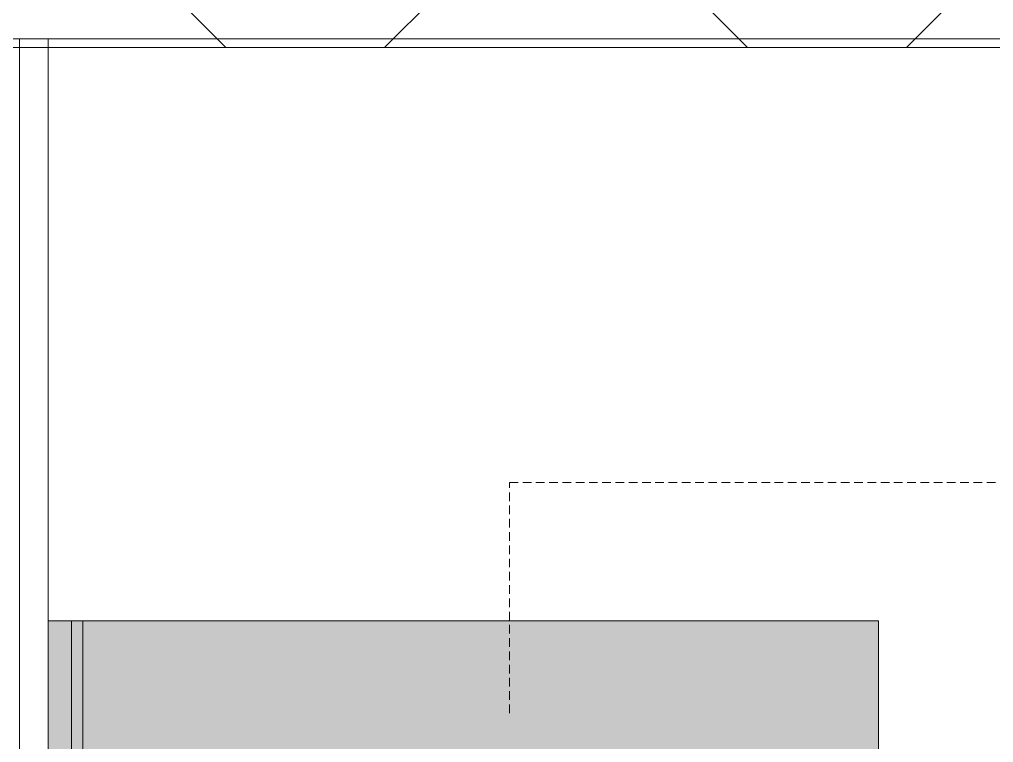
# Model space of a CAD drawing. Header units: inches. Extents: x -4124 to -1807, y 11006 to 12379.
# Drawn here: x -3004.32 to -2983.2, y 11933.93 to 11949.61 of the extents above; entities that cross this region are included whole.
import ezdxf

# ---------------------------------------------------------------- set-up
doc = ezdxf.new("R2010")
doc.units = ezdxf.units.IN
doc.header["$MEASUREMENT"] = 0
doc.linetypes.add('Hidden', pattern=[0.28125, 0.1875, -0.09375])
for name, color, linetype, lineweight in [('0-1', 7, 'Continuous', 5), ('A-WALL', 113, 'Continuous', 18), ('A-WALL-PATT-4', 252, 'Continuous', 9), ('A-WALL-PATT-5', 111, 'Continuous', 9), ('I-WALL-3', 2, 'Continuous', 9), ('P-SANR-FIXT', 6, 'Continuous', 9), ('P-SANR-FIXT-1', 6, 'Hidden', 9), ('S-FNDN-3', 7, 'Continuous', 9), ('S-FNDN-6', 32, 'Continuous', 9)]:
    doc.layers.add(name, color=color, linetype=linetype, lineweight=lineweight)

# ---------------------------------------------------------------- blocks, each defined once
blk = doc.blocks.new('CTR - 1st Phase - Structure_rvt-1-ENLARGED FLOOR PLAN - BASEMENT - EAST')
at = {"layer": 'A-WALL-PATT-4'}
h = blk.add_hatch(dxfattribs=at)
h.set_pattern_fill('FP_7', color=256, style=0, pattern_type=2)
h.set_pattern_definition([(45, (0, 0), (-5.656854, 5.656854), []), (135, (0, 0), (-5.656854, -5.656854), [])])
h.paths.add_polyline_path([(-2915.949, 11949.002), (-2867.761, 11949.002), (-2867.761, 11955.002), (-2867.949, 11955.002), (-2867.949, 11954.814), (-2873.574, 11954.814), (-2873.574, 11955.002), (-2875.949, 11955.002), (-2875.949, 11949.564), (-2877.949, 11949.564), (-2877.949, 11951.502), (-2878.574, 11951.507), (-2878.574, 11953.377), (-2877.949, 11953.377), (-2877.949, 11955.002), (-2913.949, 11955.002), (-2913.949, 11953.377), (-2913.324, 11953.377), (-2913.324, 11951.502), (-2913.949, 11951.502), (-2913.949, 11949.564), (-2915.949, 11949.564), (-2915.949, 11955.002), (-3005.324, 11955.002), (-3005.324, 11954.814), (-3010.949, 11954.814), (-3010.949, 11955.002), (-3011.136, 11955.002), (-3011.136, 11949.002), (-2949.36, 11949.002)], flags=0)
at = {"layer": 'S-FNDN-3'}
blk.add_line((-3011.136, 11949.002), (-2867.761, 11949.002), dxfattribs=at)
blk = doc.blocks.new('Plbg-Sink Wall Mounted-UH - Sink-403447-ENLARGED FLOOR PLAN - BASEMENT - EAST')
at = {"layer": 'P-SANR-FIXT'}
h = blk.add_hatch(color=256, dxfattribs=at)
h.paths.add_polyline_path([(-12, 0), (-12, -0.5), (12, -0.5), (12, 0), (-7.431, 0)], flags=0)
h.paths.add_polyline_path([(-12, -2), (-12, -18), (12, -18), (12, -0.75), (-12, -0.75)], flags=0)
h.paths.add_polyline_path([(0.437, -1.098), (0.397, -1.084), (0.397, -1.098)], flags=0)
h.paths.add_polyline_path([(-7.431, -9), (-7.244, -7.631), (-6.695, -6.332), (-5.809, -5.165), (-4.632, -4.192), (-3.222, -3.459), (-1.651, -3.004), (-0.377, -2.885), (-0.397, -1.126), (-0.419, -1.152), (-0.474, -1.077), (-0.949, -1.055), (-0.952, -0.925), (-1.001, -0.925), (-1.001, -0.758), (1.001, -0.76), (0.998, -0.928), (0.949, -0.928), (0.949, -1.055), (0.448, -1.077), (0.396, -1.125), (0.377, -1.152), (0.377, -2.885), (1.657, -3.004), (3.228, -3.459), (4.638, -4.192), (5.881, -5.252), (6.143, -5.597), (7.1, -4.624), (6.932, -4.232), (6.909, -4.125), (6.945, -3.827), (7.01, -3.607), (7.456, -3.162), (8.135, -3.08), (8.394, -3.198), (8.5, -3.273), (8.653, -3.351), (8.912, -3.919), (8.939, -4.036), (8.902, -4.334), (8.838, -4.554), (8.337, -5.008), (7.713, -5.081), (7.453, -4.963), (7.368, -4.898), (6.371, -5.897), (6.714, -6.363), (7.25, -7.631), (7.437, -9), (7.25, -10.369), (6.701, -11.668), (5.815, -12.835), (4.638, -13.808), (3.228, -14.541), (1.657, -14.996), (0.003, -15.15), (-1.651, -14.996), (-3.222, -14.541), (-4.632, -13.808), (-5.809, -12.835), (-6.695, -11.668), (-7.244, -10.369)], flags=0)
blk.add_hatch(color=256, dxfattribs=at).paths.add_polyline_path([(-12, -0.75), (12, -0.75), (12, -0.5), (-12, -0.5)], flags=0)
for p, q in [((12, -0.5), (12, 0)), ((12, -0.5), (-12, -0.5)), ((12, -0.75), (12, -0.5)), ((-12, -0.75), (12, -0.75)), ((12, -18), (12, -0.75)), ((-12, -18), (12, -18))]:
    blk.add_line(p, q, dxfattribs=at)
at = {"layer": 'P-SANR-FIXT-1'}
for p, q in [((10, -10), (15, -10)), ((15, -10), (15, -58))]:
    blk.add_line(p, q, dxfattribs=at)

msp = doc.modelspace()

# ---------------------------------------------------------------- hatches: boundary and pattern name
at = {"layer": 'A-WALL-PATT-5'}
h = msp.add_hatch(dxfattribs=at)
h.set_pattern_fill('FP_4', color=256, style=0, pattern_type=2)
h.set_pattern_definition([(0, (0, 0), (20.48, 5.12), [0.845, -14.515, 0.845, -14.515, -81.92]), (0, (0, 0), (20.48, 5.12), [-30.72, 0.845, -29.875, 0.845, -14.515, -35.84]), (0, (0, 0), (20.48, 5.12), [-76.8, 0.845, -9.395, 0.845, -24.755]), (120, (7.68, 2.56), (-14.67405, 15.1762003), [0.845, -14.515, 0.845, -14.515, -81.92]), (120, (7.68, 2.56), (-14.67405, 15.1762003), [-30.72, 0.845, -29.875, 0.845, -14.515, -35.84]), (120, (7.68, 2.56), (-14.67405, 15.1762003), [-76.8, 0.845, -9.395, 0.845, -24.755]), (240, (10.24, 12.8), (-5.80595, -20.2962003), [0.845, -14.515, 0.845, -14.515, -81.92]), (240, (10.24, 12.8), (-5.80595, -20.2962003), [-30.72, 0.845, -29.875, 0.845, -14.515, -35.84]), (240, (10.24, 12.8), (-5.80595, -20.2962003), [-76.8, 0.845, -9.395, 0.845, -24.755])])
h.paths.add_polyline_path([(-3003.69874, 11849.5644), (-3003.69874, 11949.0019), (-3004.32374, 11949.0019), (-3004.32374, 11849.5644)], flags=0)

# ---------------------------------------------------------------- linework, layer by layer
at = {"layer": 'A-WALL'}
msp.add_line((-3004.32374, 11848.9394), (-3004.32374, 11949.1894), dxfattribs=at)
at = {"layer": 'I-WALL-3'}
msp.add_line((-3003.69874, 11849.5644), (-3003.69874, 11949.1894), dxfattribs=at)
at = {"layer": 'S-FNDN-6'}
msp.add_line((-3010.94874, 11949.1894), (-2930.69874, 11949.1894), dxfattribs=at)

# ---------------------------------------------------------------- block references
at = {"layer": '0-1'}
msp.add_blockref('CTR - 1st Phase - Structure_rvt-1-ENLARGED FLOOR PLAN - BASEMENT - EAST', (0, 0), dxfattribs=at)
at = {"layer": 'P-SANR-FIXT', "rotation": 89.99999999999855}
msp.add_blockref('Plbg-Sink Wall Mounted-UH - Sink-403447-ENLARGED FLOOR PLAN - BASEMENT - EAST', (-3003.69874, 11924.5644), dxfattribs=at)

doc.saveas('drawing.dxf')
